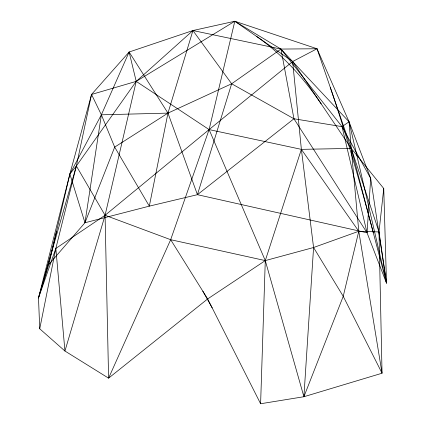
<?xml version="1.0" encoding="UTF-8"?>
<svg xmlns="http://www.w3.org/2000/svg" width="425" height="425" viewBox="0 0 425 425"><rect width="100%" height="100%" fill="white"/><g stroke="black" fill="none" stroke-linecap="round" stroke-linejoin="round"><path stroke-width="0.64" d="M383.743 188.503L386.5 283.119L370.701 178.426L349.053 121.789L317.018 48.753L280.962 49.072L192.929 30.542L136.218 81.382L76.357 166.005L38.5 297.93L55.845 248.428L105.076 215.278L209.105 129.588L292.644 61.529L351.225 148.405L383.743 188.503L379.015 231.938L382.048 373.224L303.907 396.727L260.605 403.75L265.285 260.599L301.373 149.361L292.644 61.529L234.812 21.25L192.929 30.542L129.12 52.015L91.54 94.456L69.865 174.011L38.5 297.93L39.732 328.796L64.945 351.029L108.593 378.16L207.666 298.929L265.285 260.599L313.576 247.509L358.785 231.269L379.015 231.938L386.5 283.119L367.041 232.778L342.024 126.645L280.962 49.072L234.812 21.25L136.218 81.382L91.54 94.456L76.357 166.005L55.845 248.428L39.732 328.796M379.015 231.938L351.225 148.405L317.018 48.753L234.812 21.25L209.105 129.588L265.285 260.599L303.907 396.727L313.576 247.509L301.373 149.361L209.105 129.588L136.218 81.382L129.12 52.015L101.368 114.808L69.865 174.011L48.854 264.467L38.5 297.93M91.54 94.456L101.368 114.808L114.681 147.103L149.318 206.141L197.428 194.682L367.041 232.778L370.701 178.426L342.024 126.645L293.946 118.772L231.646 83.767L192.929 30.542L167.971 113.114L149.318 206.141L84.957 222.758L48.854 264.467M209.105 129.588L170.669 239.7L108.593 378.16L105.076 215.278L76.357 166.005L69.865 174.011L84.957 222.758L101.368 114.808L167.971 113.114L231.646 83.767L280.962 49.072L349.053 121.789L386.5 283.119L351.225 148.405L349.053 121.789L342.024 126.645M55.845 248.428L64.945 351.029L105.076 215.278L136.218 81.382M56.514 231.498L51.202 252.748L44.136 278.279M129.12 52.015L167.971 113.114L197.428 194.682L231.646 83.767M84.957 222.758L114.681 147.103L167.971 113.114M303.907 396.727L343.235 296.315L358.785 231.269L351.225 148.405L301.373 149.361L358.785 231.269L382.048 373.224L343.235 296.315L313.576 247.509M197.428 194.682L293.946 118.772L280.962 49.072M292.644 61.529L317.018 48.753M105.076 215.278L170.669 239.7L265.285 260.599M256.785 36.55C282.46 54.474 303.721 78.104 321.231 103.928M293.946 118.772L367.041 232.778M170.669 239.7L207.666 298.929L260.605 403.75M202.842 291.21L212.197 307.902M330.257 87.322C346.577 135.214 360.442 183.908 373.331 232.826"/></g></svg>
